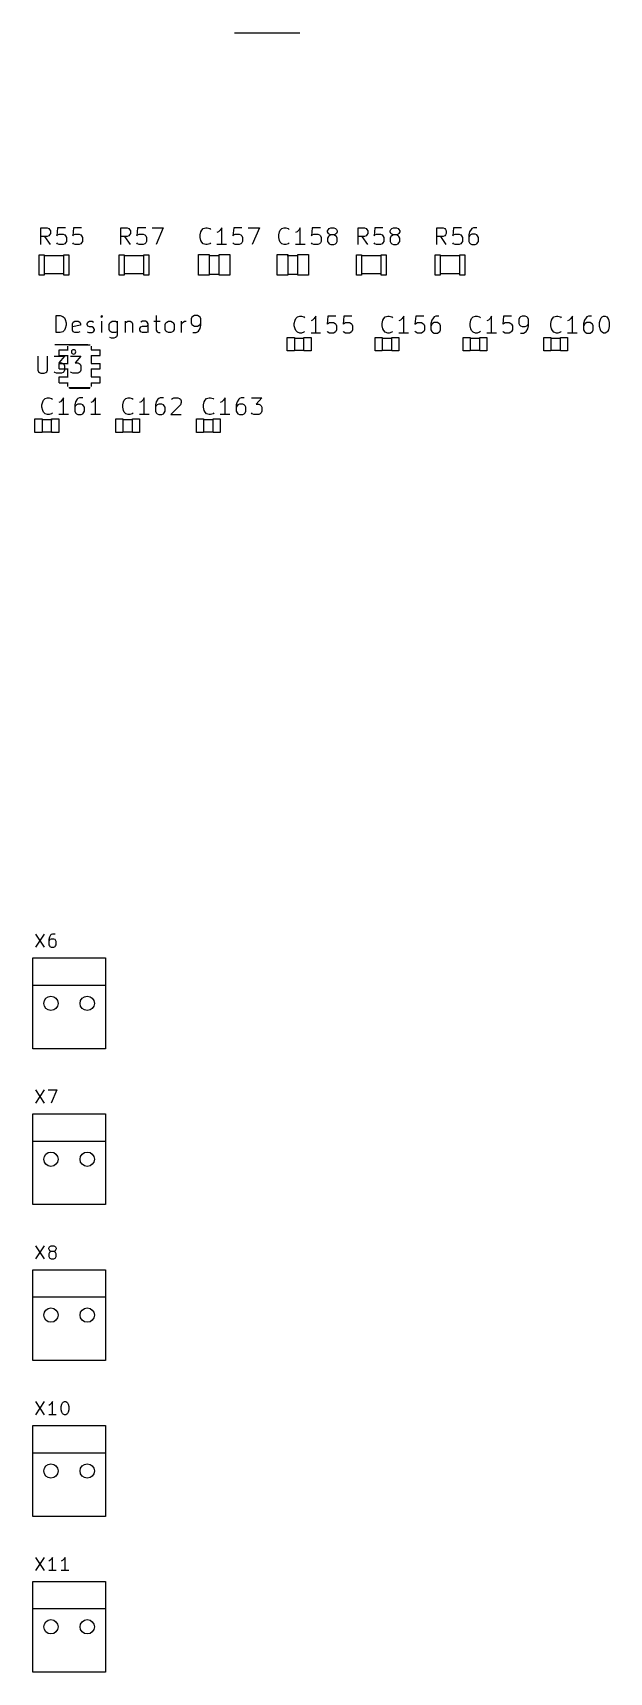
# Model space of a CAD drawing. Header units: millimetres. Extents: x 0 to 280, y -704 to 300.
# Drawn here: x 0.4 to 40.7, y -573.3 to -458.7 of the extents above; entities that cross this region are included whole.
import ezdxf

# ---------------------------------------------------------------- set-up
doc = ezdxf.new("R2010")
doc.units = ezdxf.units.MM
for name, color, linetype, true_color in [('Edge.Cuts', 254, 'CONTINUOUS', 0xd0d2cd), ('F.Fab', 9, 'CONTINUOUS', 0xafafaf), ('F.Silkscreen', 41, 'CONTINUOUS', 0xf2eda1)]:
    doc.layers.add(name, color=color, linetype=linetype, true_color=true_color)

msp = doc.modelspace()

# ---------------------------------------------------------------- linework, layer by layer
at = {"layer": 'Edge.Cuts'}
for centre in [(1.68, -526.55), (4.22, -526.55), (1.68, -537.45), (4.22, -537.45), (1.68, -548.35), (4.22, -548.35), (1.68, -559.25), (4.22, -559.25), (1.68, -570.15), (4.22, -570.15)]:
    msp.add_circle(centre, 0.5, dxfattribs=at)
at = {"layer": 'F.Fab', "linetype": 'CONTINUOUS'}
for p, q in [((0.8586, -475.6112), (0.8586, -474.1888)), ((0.8586, -474.1888), (1.2142, -474.1888)), ((2.6112, -474.265), (1.1888, -474.265)), ((1.2142, -474.1888), (1.2142, -475.6112)), ((2.5858, -475.6112), (2.5858, -474.1888)), ((2.5858, -474.1888), (2.9414, -474.1888)), ((2.9414, -474.1888), (2.9414, -475.6112)), ((6.4586, -475.6112), (6.4586, -474.1888)), ((6.4586, -474.1888), (6.8142, -474.1888)), ((8.2112, -474.265), (6.7888, -474.265)), ((6.8142, -474.1888), (6.8142, -475.6112)), ((8.1858, -475.6112), (8.1858, -474.1888)), ((8.1858, -474.1888), (8.5414, -474.1888)), ((8.5414, -474.1888), (8.5414, -475.6112)), ((12.0078, -475.6239), (12.0078, -474.1738)), ((12.0078, -474.1738), (12.7579, -474.1738)), ((12.719, -474.24), (13.481, -474.24)), ((12.7579, -474.1738), (12.7579, -475.6239)), ((13.4556, -475.6239), (13.4556, -474.1738)), ((13.4556, -474.1738), (14.2057, -474.1738)), ((14.2057, -474.1738), (14.2057, -475.6239)), ((17.5078, -475.6239), (17.5078, -474.1738)), ((17.5078, -474.1738), (18.2579, -474.1738)), ((18.219, -474.24), (18.981, -474.24)), ((18.2579, -474.1738), (18.2579, -475.6239)), ((18.9556, -475.6239), (18.9556, -474.1738)), ((18.9556, -474.1738), (19.7057, -474.1738)), ((19.7057, -474.1738), (19.7057, -475.6239)), ((23.0586, -475.6112), (23.0586, -474.1888)), ((23.0586, -474.1888), (23.4142, -474.1888)), ((24.8112, -474.265), (23.3888, -474.265)), ((23.4142, -474.1888), (23.4142, -475.6112)), ((24.7858, -475.6112), (24.7858, -474.1888)), ((24.7858, -474.1888), (25.1414, -474.1888)), ((25.1414, -474.1888), (25.1414, -475.6112)), ((28.5586, -475.6112), (28.5586, -474.1888)), ((28.5586, -474.1888), (28.9142, -474.1888)), ((30.3112, -474.265), (28.8888, -474.265)), ((28.9142, -474.1888), (28.9142, -475.6112)), ((30.2858, -475.6112), (30.2858, -474.1888)), ((30.2858, -474.1888), (30.6414, -474.1888)), ((30.6414, -474.1888), (30.6414, -475.6112)), ((1.2142, -475.6112), (0.8586, -475.6112)), ((2.6112, -475.535), (1.1888, -475.535)), ((2.9414, -475.6112), (2.5858, -475.6112)), ((6.8142, -475.6112), (6.4586, -475.6112)), ((8.2112, -475.535), (6.7888, -475.535)), ((8.5414, -475.6112), (8.1858, -475.6112)), ((12.7579, -475.6239), (12.0078, -475.6239)), ((12.744, -475.56), (13.481, -475.56)), ((14.2057, -475.6239), (13.4556, -475.6239)), ((18.2579, -475.6239), (17.5078, -475.6239)), ((18.244, -475.56), (18.981, -475.56)), ((19.7057, -475.6239), (18.9556, -475.6239)), ((23.4142, -475.6112), (23.0586, -475.6112)), ((24.8112, -475.535), (23.3888, -475.535)), ((25.1414, -475.6112), (24.7858, -475.6112)), ((28.9142, -475.6112), (28.5586, -475.6112)), ((30.3112, -475.535), (28.8888, -475.535)), ((30.6414, -475.6112), (30.2858, -475.6112)), ((18.2118, -480.9199), (18.2118, -479.9699)), ((18.2118, -479.9699), (18.7119, -479.9699)), ((18.694, -480.018), (19.406, -480.018)), ((18.7119, -479.9699), (18.7119, -480.9199)), ((19.3802, -480.9199), (19.3802, -479.9699)), ((19.3802, -479.9699), (19.8803, -479.9699)), ((19.8803, -479.9699), (19.8803, -480.9199)), ((24.3618, -480.9199), (24.3618, -479.9699)), ((24.3618, -479.9699), (24.8619, -479.9699)), ((24.844, -480.018), (25.556, -480.018)), ((24.8619, -479.9699), (24.8619, -480.9199)), ((25.5302, -480.9199), (25.5302, -479.9699)), ((25.5302, -479.9699), (26.0303, -479.9699)), ((26.0303, -479.9699), (26.0303, -480.9199)), ((30.5118, -480.9199), (30.5118, -479.9699)), ((30.5118, -479.9699), (31.0119, -479.9699)), ((30.994, -480.018), (31.706, -480.018)), ((31.0119, -479.9699), (31.0119, -480.9199)), ((31.6802, -480.9199), (31.6802, -479.9699)), ((31.6802, -479.9699), (32.1803, -479.9699)), ((32.1803, -479.9699), (32.1803, -480.9199)), ((36.1618, -480.9199), (36.1618, -479.9699)), ((36.1618, -479.9699), (36.6619, -479.9699)), ((36.644, -480.018), (37.356, -480.018)), ((36.6619, -479.9699), (36.6619, -480.9199)), ((37.3302, -480.9199), (37.3302, -479.9699)), ((37.3302, -479.9699), (37.8303, -479.9699)), ((37.8303, -479.9699), (37.8303, -480.9199)), ((0.755849, -481.286245), (0.755849, -482.256356)), ((1.440633, -482.256356), (1.440633, -481.286245)), ((1.897156, -481.286245), (2.639005, -481.286245)), ((2.639005, -481.286245), (2.239548, -481.742768)), ((2.2522, -480.8316), (2.8618, -480.8316)), ((2.2522, -481.238), (2.2522, -480.8316)), ((2.2522, -481.238), (2.8618, -481.238)), ((2.8618, -480.8316), (2.8618, -480.5776)), ((2.8618, -480.8316), (2.8872, -480.8316)), ((2.8618, -481.238), (2.8872, -481.238)), ((2.8618, -481.7968), (2.8618, -481.238)), ((2.938, -480.5014), (4.4366, -480.5014)), ((3.038463, -481.286245), (3.780312, -481.286245)), ((3.780312, -481.286245), (3.380855, -481.742768)), ((4.4874, -480.8316), (4.5128, -480.8316)), ((4.4874, -481.238), (4.5128, -481.238)), ((4.5128, -480.8316), (4.5128, -480.5776)), ((4.5128, -480.8316), (5.1224, -480.8316)), ((4.5128, -481.238), (5.1224, -481.238)), ((4.5128, -481.7968), (4.5128, -481.238)), ((5.1224, -481.238), (5.1224, -480.8316)), ((18.7119, -480.9199), (18.2118, -480.9199)), ((18.694, -480.869), (19.406, -480.869)), ((19.8803, -480.9199), (19.3802, -480.9199)), ((24.8619, -480.9199), (24.3618, -480.9199)), ((24.844, -480.869), (25.556, -480.869)), ((26.0303, -480.9199), (25.5302, -480.9199)), ((31.0119, -480.9199), (30.5118, -480.9199)), ((30.994, -480.869), (31.706, -480.869)), ((32.1803, -480.9199), (31.6802, -480.9199)), ((36.6619, -480.9199), (36.1618, -480.9199)), ((36.644, -480.869), (37.356, -480.869)), ((37.8303, -480.9199), (37.3302, -480.9199)), ((0.755849, -482.256356), (0.812915, -482.370486)), ((0.812915, -482.370486), (0.86998, -482.427552)), ((0.86998, -482.427552), (0.98411, -482.484617)), ((0.98411, -482.484617), (1.212372, -482.484617)), ((1.212372, -482.484617), (1.326503, -482.427552)), ((1.326503, -482.427552), (1.383568, -482.370486)), ((1.383568, -482.370486), (1.440633, -482.256356)), ((1.954221, -482.427552), (1.897156, -482.370486)), ((2.068352, -482.484617), (1.954221, -482.427552)), ((2.410744, -482.484617), (2.068352, -482.484617)), ((2.239548, -481.742768), (2.410744, -481.742768)), ((2.2522, -481.7968), (2.8618, -481.7968)), ((2.2522, -482.1778), (2.2522, -481.7968)), ((2.2522, -482.1778), (2.8618, -482.1778)), ((2.410744, -481.742768), (2.524874, -481.799833)), ((2.524874, -482.427552), (2.410744, -482.484617)), ((2.524874, -481.799833), (2.58194, -481.856898)), ((2.58194, -482.370486), (2.524874, -482.427552)), ((2.58194, -481.856898), (2.639005, -481.971029)), ((2.639005, -482.256356), (2.58194, -482.370486)), ((2.639005, -481.971029), (2.639005, -482.256356)), ((2.8618, -481.7968), (2.8872, -481.7968)), ((2.8618, -482.1778), (2.8872, -482.1778)), ((2.8618, -482.7366), (2.8618, -482.1778)), ((3.095528, -482.427552), (3.038463, -482.370486)), ((3.209659, -482.484617), (3.095528, -482.427552)), ((3.552051, -482.484617), (3.209659, -482.484617)), ((3.380855, -481.742768), (3.552051, -481.742768)), ((3.552051, -481.742768), (3.666181, -481.799833)), ((3.666181, -482.427552), (3.552051, -482.484617)), ((3.666181, -481.799833), (3.723247, -481.856898)), ((3.723247, -482.370486), (3.666181, -482.427552)), ((3.723247, -481.856898), (3.780312, -481.971029)), ((3.780312, -482.256356), (3.723247, -482.370486)), ((3.780312, -481.971029), (3.780312, -482.256356)), ((4.4874, -481.7968), (4.5128, -481.7968)), ((4.4874, -482.1778), (4.5128, -482.1778)), ((4.5128, -481.7968), (5.1224, -481.7968)), ((4.5128, -482.1778), (5.1224, -482.1778)), ((4.5128, -482.7366), (4.5128, -482.1778)), ((5.1224, -482.1778), (5.1224, -481.7968)), ((2.2522, -482.7366), (2.8618, -482.7366)), ((2.2522, -483.143), (2.2522, -482.7366)), ((2.2522, -483.143), (2.8618, -483.143)), ((2.8618, -482.7366), (2.8872, -482.7366)), ((2.8618, -483.143), (2.8872, -483.143)), ((2.8618, -483.397), (2.8618, -483.143)), ((2.938, -483.4732), (4.4366, -483.4732)), ((4.4874, -482.7366), (4.5128, -482.7366)), ((4.4874, -483.143), (4.5128, -483.143)), ((4.5128, -482.7366), (5.1224, -482.7366)), ((4.5128, -483.143), (5.1224, -483.143)), ((4.5128, -483.397), (4.5128, -483.143)), ((5.1224, -483.143), (5.1224, -482.7366)), ((0.5618, -486.6199), (0.5618, -485.6699)), ((0.5618, -485.6699), (1.0619, -485.6699)), ((1.044, -485.718), (1.756, -485.718)), ((1.0619, -485.6699), (1.0619, -486.6199)), ((1.7302, -486.6199), (1.7302, -485.6699)), ((1.7302, -485.6699), (2.2303, -485.6699)), ((2.2303, -485.6699), (2.2303, -486.6199)), ((6.2118, -486.6199), (6.2118, -485.6699)), ((6.2118, -485.6699), (6.7119, -485.6699)), ((6.694, -485.718), (7.406, -485.718)), ((6.7119, -485.6699), (6.7119, -486.6199)), ((7.3802, -486.6199), (7.3802, -485.6699)), ((7.3802, -485.6699), (7.8803, -485.6699)), ((7.8803, -485.6699), (7.8803, -486.6199)), ((11.8618, -486.6199), (11.8618, -485.6699)), ((11.8618, -485.6699), (12.3619, -485.6699)), ((12.344, -485.718), (13.056, -485.718)), ((12.3619, -485.6699), (12.3619, -486.6199)), ((13.0302, -486.6199), (13.0302, -485.6699)), ((13.0302, -485.6699), (13.5303, -485.6699)), ((13.5303, -485.6699), (13.5303, -486.6199)), ((1.0619, -486.6199), (0.5618, -486.6199)), ((1.044, -486.569), (1.756, -486.569)), ((2.2303, -486.6199), (1.7302, -486.6199)), ((6.7119, -486.6199), (6.2118, -486.6199)), ((6.694, -486.569), (7.406, -486.569)), ((7.8803, -486.6199), (7.3802, -486.6199)), ((12.3619, -486.6199), (11.8618, -486.6199)), ((12.344, -486.569), (13.056, -486.569)), ((13.5303, -486.6199), (13.0302, -486.6199))]:
    msp.add_line(p, q, dxfattribs=at)
at = {"layer": 'F.Fab'}
for centre in [(1.68, -526.55), (4.22, -526.55), (1.68, -537.45), (4.22, -537.45), (1.68, -548.35), (4.22, -548.35), (1.68, -559.25), (4.22, -559.25), (1.68, -570.15), (4.22, -570.15)]:
    msp.add_circle(centre, 0.5, dxfattribs=at)
for start, end in [(0, 180), (-180, 0)]:
    msp.add_arc((3.2682, -480.984), 0.1524, start, end, dxfattribs=at)
at = {"layer": 'F.Silkscreen', "linetype": 'CONTINUOUS'}
for p, q in [((14.514, -458.6704), (19.086, -458.6704)), ((0.971619, -473.481155), (0.971619, -472.304627)), ((0.971619, -472.304627), (1.41982, -472.304627)), ((1.41982, -472.304627), (1.531871, -472.360652)), ((1.531871, -472.360652), (1.587896, -472.416677)), ((2.148147, -472.304627), (2.092122, -472.864878)), ((2.708399, -472.304627), (2.148147, -472.304627)), ((3.26865, -472.304627), (3.212625, -472.864878)), ((3.828902, -472.304627), (3.26865, -472.304627)), ((6.571619, -473.481155), (6.571619, -472.304627)), ((6.571619, -472.304627), (7.01982, -472.304627)), ((7.01982, -472.304627), (7.131871, -472.360652)), ((7.131871, -472.360652), (7.187896, -472.416677)), ((7.748147, -472.304627), (7.692122, -472.864878)), ((8.308399, -472.304627), (7.748147, -472.304627)), ((8.7566, -472.304627), (9.540952, -472.304627)), ((9.540952, -472.304627), (9.036726, -473.481155)), ((12.227644, -472.472702), (12.339695, -472.360652)), ((12.339695, -472.360652), (12.50777, -472.304627)), ((12.50777, -472.304627), (12.61982, -472.304627)), ((12.61982, -472.304627), (12.787896, -472.360652)), ((12.787896, -472.360652), (12.843921, -472.416677)), ((13.628273, -472.304627), (13.516223, -472.472702)), ((13.628273, -473.481155), (13.628273, -472.304627)), ((14.46865, -472.304627), (14.412625, -472.864878)), ((15.028902, -472.304627), (14.46865, -472.304627)), ((15.477103, -472.304627), (16.261455, -472.304627)), ((16.261455, -472.304627), (15.757229, -473.481155)), ((17.727644, -472.472702), (17.839695, -472.360652)), ((17.839695, -472.360652), (18.00777, -472.304627)), ((18.00777, -472.304627), (18.11982, -472.304627)), ((18.11982, -472.304627), (18.287896, -472.360652)), ((18.287896, -472.360652), (18.343921, -472.416677)), ((19.128273, -472.304627), (19.016223, -472.472702)), ((19.128273, -473.481155), (19.128273, -472.304627)), ((19.96865, -472.304627), (19.912625, -472.864878)), ((20.528902, -472.304627), (19.96865, -472.304627)), ((21.089153, -472.416677), (21.145178, -472.360652)), ((21.145178, -472.360652), (21.257229, -472.304627)), ((21.257229, -472.304627), (21.481329, -472.304627)), ((21.481329, -472.304627), (21.59338, -472.360652)), ((21.59338, -472.360652), (21.649405, -472.416677)), ((23.171619, -473.481155), (23.171619, -472.304627)), ((23.171619, -472.304627), (23.61982, -472.304627)), ((23.61982, -472.304627), (23.731871, -472.360652)), ((23.731871, -472.360652), (23.787896, -472.416677)), ((24.348147, -472.304627), (24.292122, -472.864878)), ((24.908399, -472.304627), (24.348147, -472.304627)), ((25.46865, -472.416677), (25.524675, -472.360652)), ((25.524675, -472.360652), (25.636726, -472.304627)), ((25.636726, -472.304627), (25.860826, -472.304627)), ((25.860826, -472.304627), (25.972877, -472.360652)), ((25.972877, -472.360652), (26.028902, -472.416677)), ((28.671619, -473.481155), (28.671619, -472.304627)), ((28.671619, -472.304627), (29.11982, -472.304627)), ((29.11982, -472.304627), (29.231871, -472.360652)), ((29.231871, -472.360652), (29.287896, -472.416677)), ((29.848147, -472.304627), (29.792122, -472.864878)), ((30.408399, -472.304627), (29.848147, -472.304627)), ((31.136726, -472.360652), (31.080701, -472.416677)), ((31.248776, -472.304627), (31.136726, -472.360652)), ((31.472877, -472.304627), (31.248776, -472.304627)), ((1.41982, -472.920903), (0.971619, -472.920903)), ((1.643921, -473.481155), (1.251745, -472.920903)), ((1.531871, -472.864878), (1.41982, -472.920903)), ((1.587896, -472.808853), (1.531871, -472.864878)), ((1.587896, -472.416677), (1.643921, -472.528727)), ((1.643921, -472.696803), (1.587896, -472.808853)), ((1.643921, -472.528727), (1.643921, -472.696803)), ((2.092122, -472.864878), (2.148147, -472.808853)), ((2.148147, -473.42513), (2.092122, -473.369104)), ((2.148147, -472.808853), (2.260198, -472.752828)), ((2.260198, -473.481155), (2.148147, -473.42513)), ((2.260198, -472.752828), (2.540323, -472.752828)), ((2.540323, -473.481155), (2.260198, -473.481155)), ((2.540323, -472.752828), (2.652374, -472.808853)), ((2.652374, -473.42513), (2.540323, -473.481155)), ((2.652374, -472.808853), (2.708399, -472.864878)), ((2.708399, -473.369104), (2.652374, -473.42513)), ((2.708399, -472.864878), (2.764424, -472.976928)), ((2.764424, -473.257054), (2.708399, -473.369104)), ((2.764424, -472.976928), (2.764424, -473.257054)), ((3.212625, -472.864878), (3.26865, -472.808853)), ((3.26865, -473.42513), (3.212625, -473.369104)), ((3.26865, -472.808853), (3.380701, -472.752828)), ((3.380701, -473.481155), (3.26865, -473.42513)), ((3.380701, -472.752828), (3.660826, -472.752828)), ((3.660826, -473.481155), (3.380701, -473.481155)), ((3.660826, -472.752828), (3.772877, -472.808853)), ((3.772877, -473.42513), (3.660826, -473.481155)), ((3.772877, -472.808853), (3.828902, -472.864878)), ((3.828902, -473.369104), (3.772877, -473.42513)), ((3.828902, -472.864878), (3.884927, -472.976928)), ((3.884927, -473.257054), (3.828902, -473.369104)), ((3.884927, -472.976928), (3.884927, -473.257054)), ((7.01982, -472.920903), (6.571619, -472.920903)), ((7.243921, -473.481155), (6.851745, -472.920903)), ((7.131871, -472.864878), (7.01982, -472.920903)), ((7.187896, -472.808853), (7.131871, -472.864878)), ((7.187896, -472.416677), (7.243921, -472.528727)), ((7.243921, -472.696803), (7.187896, -472.808853)), ((7.243921, -472.528727), (7.243921, -472.696803)), ((7.692122, -472.864878), (7.748147, -472.808853)), ((7.748147, -473.42513), (7.692122, -473.369104)), ((7.748147, -472.808853), (7.860198, -472.752828)), ((7.860198, -473.481155), (7.748147, -473.42513)), ((7.860198, -472.752828), (8.140323, -472.752828)), ((8.140323, -473.481155), (7.860198, -473.481155)), ((8.140323, -472.752828), (8.252374, -472.808853)), ((8.252374, -473.42513), (8.140323, -473.481155)), ((8.252374, -472.808853), (8.308399, -472.864878)), ((8.308399, -473.369104), (8.252374, -473.42513)), ((8.308399, -472.864878), (8.364424, -472.976928)), ((8.364424, -473.257054), (8.308399, -473.369104)), ((8.364424, -472.976928), (8.364424, -473.257054)), ((12.115594, -472.808853), (12.171619, -472.584752)), ((12.115594, -472.976928), (12.115594, -472.808853)), ((12.171619, -473.201029), (12.115594, -472.976928)), ((12.171619, -472.584752), (12.227644, -472.472702)), ((12.227644, -473.313079), (12.171619, -473.201029)), ((12.339695, -473.42513), (12.227644, -473.313079)), ((12.50777, -473.481155), (12.339695, -473.42513)), ((12.61982, -473.481155), (12.50777, -473.481155)), ((12.787896, -473.42513), (12.61982, -473.481155)), ((12.843921, -473.369104), (12.787896, -473.42513)), ((13.404172, -472.584752), (13.292122, -472.640778)), ((13.964424, -473.481155), (13.292122, -473.481155)), ((13.516223, -472.472702), (13.404172, -472.584752)), ((14.412625, -472.864878), (14.46865, -472.808853)), ((14.46865, -473.42513), (14.412625, -473.369104)), ((14.46865, -472.808853), (14.580701, -472.752828)), ((14.580701, -473.481155), (14.46865, -473.42513)), ((14.580701, -472.752828), (14.860826, -472.752828)), ((14.860826, -473.481155), (14.580701, -473.481155)), ((14.860826, -472.752828), (14.972877, -472.808853)), ((14.972877, -473.42513), (14.860826, -473.481155)), ((14.972877, -472.808853), (15.028902, -472.864878)), ((15.028902, -473.369104), (14.972877, -473.42513)), ((15.028902, -472.864878), (15.084927, -472.976928)), ((15.084927, -473.257054), (15.028902, -473.369104)), ((15.084927, -472.976928), (15.084927, -473.257054)), ((17.615594, -472.808853), (17.671619, -472.584752)), ((17.615594, -472.976928), (17.615594, -472.808853)), ((17.671619, -473.201029), (17.615594, -472.976928)), ((17.671619, -472.584752), (17.727644, -472.472702)), ((17.727644, -473.313079), (17.671619, -473.201029)), ((17.839695, -473.42513), (17.727644, -473.313079)), ((18.00777, -473.481155), (17.839695, -473.42513)), ((18.11982, -473.481155), (18.00777, -473.481155)), ((18.287896, -473.42513), (18.11982, -473.481155)), ((18.343921, -473.369104), (18.287896, -473.42513)), ((18.904172, -472.584752), (18.792122, -472.640778)), ((19.464424, -473.481155), (18.792122, -473.481155)), ((19.016223, -472.472702), (18.904172, -472.584752)), ((19.912625, -472.864878), (19.96865, -472.808853)), ((19.96865, -473.42513), (19.912625, -473.369104)), ((19.96865, -472.808853), (20.080701, -472.752828)), ((20.080701, -473.481155), (19.96865, -473.42513)), ((20.080701, -472.752828), (20.360826, -472.752828)), ((20.360826, -473.481155), (20.080701, -473.481155)), ((20.360826, -472.752828), (20.472877, -472.808853)), ((20.472877, -473.42513), (20.360826, -473.481155)), ((20.472877, -472.808853), (20.528902, -472.864878)), ((20.528902, -473.369104), (20.472877, -473.42513)), ((20.528902, -472.864878), (20.584927, -472.976928)), ((20.584927, -473.257054), (20.528902, -473.369104)), ((20.584927, -472.976928), (20.584927, -473.257054)), ((21.033128, -472.528727), (21.089153, -472.416677)), ((21.033128, -472.584752), (21.033128, -472.528727)), ((21.089153, -472.696803), (21.033128, -472.584752)), ((21.089153, -472.920903), (21.033128, -473.032954)), ((21.033128, -473.032954), (21.033128, -473.257054)), ((21.033128, -473.257054), (21.089153, -473.369104)), ((21.145178, -472.752828), (21.089153, -472.696803)), ((21.145178, -472.864878), (21.089153, -472.920903)), ((21.089153, -473.369104), (21.145178, -473.42513)), ((21.257229, -472.808853), (21.145178, -472.752828)), ((21.257229, -472.808853), (21.145178, -472.864878)), ((21.145178, -473.42513), (21.257229, -473.481155)), ((21.481329, -472.808853), (21.257229, -472.808853)), ((21.257229, -473.481155), (21.481329, -473.481155)), ((21.59338, -472.752828), (21.481329, -472.808853)), ((21.59338, -472.864878), (21.481329, -472.808853)), ((21.481329, -473.481155), (21.59338, -473.42513)), ((21.649405, -472.696803), (21.59338, -472.752828)), ((21.649405, -472.920903), (21.59338, -472.864878)), ((21.59338, -473.42513), (21.649405, -473.369104)), ((21.649405, -472.416677), (21.70543, -472.528727)), ((21.70543, -472.584752), (21.649405, -472.696803)), ((21.70543, -473.032954), (21.649405, -472.920903)), ((21.649405, -473.369104), (21.70543, -473.257054)), ((21.70543, -472.528727), (21.70543, -472.584752)), ((21.70543, -473.257054), (21.70543, -473.032954)), ((23.61982, -472.920903), (23.171619, -472.920903)), ((23.843921, -473.481155), (23.451745, -472.920903)), ((23.731871, -472.864878), (23.61982, -472.920903)), ((23.787896, -472.808853), (23.731871, -472.864878)), ((23.787896, -472.416677), (23.843921, -472.528727)), ((23.843921, -472.696803), (23.787896, -472.808853)), ((23.843921, -472.528727), (23.843921, -472.696803)), ((24.292122, -472.864878), (24.348147, -472.808853)), ((24.348147, -473.42513), (24.292122, -473.369104)), ((24.348147, -472.808853), (24.460198, -472.752828)), ((24.460198, -473.481155), (24.348147, -473.42513)), ((24.460198, -472.752828), (24.740323, -472.752828)), ((24.740323, -473.481155), (24.460198, -473.481155)), ((24.740323, -472.752828), (24.852374, -472.808853)), ((24.852374, -473.42513), (24.740323, -473.481155)), ((24.852374, -472.808853), (24.908399, -472.864878)), ((24.908399, -473.369104), (24.852374, -473.42513)), ((24.908399, -472.864878), (24.964424, -472.976928)), ((24.964424, -473.257054), (24.908399, -473.369104)), ((24.964424, -472.976928), (24.964424, -473.257054)), ((25.412625, -472.528727), (25.46865, -472.416677)), ((25.412625, -472.584752), (25.412625, -472.528727)), ((25.46865, -472.696803), (25.412625, -472.584752)), ((25.46865, -472.920903), (25.412625, -473.032954)), ((25.412625, -473.032954), (25.412625, -473.257054)), ((25.412625, -473.257054), (25.46865, -473.369104)), ((25.524675, -472.752828), (25.46865, -472.696803)), ((25.524675, -472.864878), (25.46865, -472.920903)), ((25.46865, -473.369104), (25.524675, -473.42513)), ((25.636726, -472.808853), (25.524675, -472.752828)), ((25.636726, -472.808853), (25.524675, -472.864878)), ((25.524675, -473.42513), (25.636726, -473.481155)), ((25.860826, -472.808853), (25.636726, -472.808853)), ((25.636726, -473.481155), (25.860826, -473.481155)), ((25.972877, -472.752828), (25.860826, -472.808853)), ((25.972877, -472.864878), (25.860826, -472.808853)), ((25.860826, -473.481155), (25.972877, -473.42513)), ((26.028902, -472.696803), (25.972877, -472.752828)), ((26.028902, -472.920903), (25.972877, -472.864878)), ((25.972877, -473.42513), (26.028902, -473.369104)), ((26.028902, -472.416677), (26.084927, -472.528727)), ((26.084927, -472.584752), (26.028902, -472.696803)), ((26.084927, -473.032954), (26.028902, -472.920903)), ((26.028902, -473.369104), (26.084927, -473.257054)), ((26.084927, -472.528727), (26.084927, -472.584752)), ((26.084927, -473.257054), (26.084927, -473.032954)), ((29.11982, -472.920903), (28.671619, -472.920903)), ((29.343921, -473.481155), (28.951745, -472.920903)), ((29.231871, -472.864878), (29.11982, -472.920903)), ((29.287896, -472.808853), (29.231871, -472.864878)), ((29.287896, -472.416677), (29.343921, -472.528727)), ((29.343921, -472.696803), (29.287896, -472.808853)), ((29.343921, -472.528727), (29.343921, -472.696803)), ((29.792122, -472.864878), (29.848147, -472.808853)), ((29.848147, -473.42513), (29.792122, -473.369104)), ((29.848147, -472.808853), (29.960198, -472.752828)), ((29.960198, -473.481155), (29.848147, -473.42513)), ((29.960198, -472.752828), (30.240323, -472.752828)), ((30.240323, -473.481155), (29.960198, -473.481155)), ((30.240323, -472.752828), (30.352374, -472.808853)), ((30.352374, -473.42513), (30.240323, -473.481155)), ((30.352374, -472.808853), (30.408399, -472.864878)), ((30.408399, -473.369104), (30.352374, -473.42513)), ((30.408399, -472.864878), (30.464424, -472.976928)), ((30.464424, -473.257054), (30.408399, -473.369104)), ((30.464424, -472.976928), (30.464424, -473.257054)), ((30.96865, -472.584752), (30.912625, -472.808853)), ((30.912625, -472.808853), (30.912625, -473.257054)), ((30.96865, -472.864878), (30.912625, -472.976928)), ((30.912625, -473.257054), (30.96865, -473.369104)), ((31.080701, -472.416677), (30.96865, -472.584752)), ((31.024675, -472.808853), (30.96865, -472.864878)), ((30.96865, -473.369104), (31.024675, -473.42513)), ((31.136726, -472.752828), (31.024675, -472.808853)), ((31.024675, -473.42513), (31.136726, -473.481155)), ((31.360826, -472.752828), (31.136726, -472.752828)), ((31.136726, -473.481155), (31.360826, -473.481155)), ((31.472877, -472.808853), (31.360826, -472.752828)), ((31.360826, -473.481155), (31.472877, -473.42513)), ((31.528902, -472.864878), (31.472877, -472.808853)), ((31.472877, -473.42513), (31.528902, -473.369104)), ((31.584927, -472.976928), (31.528902, -472.864878)), ((31.528902, -473.369104), (31.584927, -473.257054)), ((31.584927, -473.257054), (31.584927, -472.976928)), ((2.053169, -479.640138), (2.053169, -478.446338)), ((2.053169, -478.446338), (2.337407, -478.446338)), ((2.337407, -478.446338), (2.50795, -478.503186)), ((2.50795, -478.503186), (2.621645, -478.616881)), ((2.621645, -478.616881), (2.678492, -478.730576)), ((2.678492, -478.730576), (2.73534, -478.957967)), ((2.73534, -479.12851), (2.678492, -479.3559)), ((2.73534, -478.957967), (2.73534, -479.12851)), ((3.190121, -479.014814), (3.246969, -478.901119)), ((3.190121, -479.469595), (3.190121, -479.014814)), ((3.758597, -479.12851), (3.190121, -479.242205)), ((3.246969, -478.901119), (3.360664, -478.844271)), ((3.360664, -478.844271), (3.588054, -478.844271)), ((3.588054, -478.844271), (3.70175, -478.901119)), ((3.70175, -478.901119), (3.758597, -479.014814)), ((3.758597, -479.014814), (3.758597, -479.12851)), ((4.213378, -479.014814), (4.270226, -478.901119)), ((4.213378, -479.071662), (4.213378, -479.014814)), ((4.270226, -479.185357), (4.213378, -479.071662)), ((4.270226, -478.901119), (4.383921, -478.844271)), ((4.383921, -479.242205), (4.270226, -479.185357)), ((4.383921, -478.844271), (4.554464, -478.844271)), ((4.554464, -479.242205), (4.383921, -479.242205)), ((4.554464, -478.844271), (4.668159, -478.901119)), ((4.668159, -479.299052), (4.554464, -479.242205)), ((5.236636, -478.446338), (5.179788, -478.503186)), ((5.179788, -478.503186), (5.236636, -478.560033)), ((5.293483, -478.503186), (5.236636, -478.446338)), ((5.236636, -478.446338), (5.236636, -478.560033)), ((5.236636, -478.560033), (5.293483, -478.503186)), ((5.236636, -479.640138), (5.236636, -478.844271)), ((5.748264, -479.071662), (5.805112, -478.957967)), ((5.748264, -479.412748), (5.748264, -479.071662)), ((5.805112, -478.957967), (5.861959, -478.901119)), ((5.861959, -478.901119), (5.975654, -478.844271)), ((5.975654, -478.844271), (6.203045, -478.844271)), ((6.203045, -478.844271), (6.31674, -478.901119)), ((6.31674, -478.844271), (6.31674, -479.810681)), ((6.885217, -478.844271), (6.885217, -479.640138)), ((6.885217, -478.957967), (6.942064, -478.901119)), ((6.942064, -478.901119), (7.055759, -478.844271)), ((7.055759, -478.844271), (7.226302, -478.844271)), ((7.226302, -478.844271), (7.339998, -478.901119)), ((7.339998, -478.901119), (7.396845, -479.014814)), ((7.396845, -479.014814), (7.396845, -479.640138)), ((7.908474, -479.3559), (7.965322, -479.242205)), ((8.079017, -478.844271), (7.965322, -478.901119)), ((7.965322, -479.242205), (8.079017, -479.185357)), ((8.306407, -478.844271), (8.079017, -478.844271)), ((8.079017, -479.185357), (8.363255, -479.185357)), ((8.420103, -478.901119), (8.306407, -478.844271)), ((8.363255, -479.185357), (8.47695, -479.12851)), ((8.47695, -479.014814), (8.420103, -478.901119)), ((8.47695, -479.640138), (8.47695, -479.014814)), ((8.874884, -478.844271), (9.329665, -478.844271)), ((9.045427, -478.446338), (9.045427, -479.469595)), ((9.67075, -479.071662), (9.727598, -478.957967)), ((9.67075, -479.412748), (9.67075, -479.071662)), ((9.727598, -478.957967), (9.784445, -478.901119)), ((9.784445, -478.901119), (9.89814, -478.844271)), ((9.89814, -478.844271), (10.068683, -478.844271)), ((10.068683, -478.844271), (10.182379, -478.901119)), ((10.182379, -478.901119), (10.239226, -478.957967)), ((10.239226, -478.957967), (10.296074, -479.071662)), ((10.296074, -479.071662), (10.296074, -479.412748)), ((10.807703, -479.640138), (10.807703, -478.844271)), ((10.807703, -479.071662), (10.86455, -478.957967)), ((10.86455, -478.957967), (10.921398, -478.901119)), ((10.921398, -478.901119), (11.035093, -478.844271)), ((11.035093, -478.844271), (11.148788, -478.844271)), ((11.546722, -478.560033), (11.489874, -478.673729)), ((11.489874, -478.673729), (11.489874, -478.957967)), ((11.489874, -478.957967), (11.546722, -479.071662)), ((11.603569, -478.503186), (11.546722, -478.560033)), ((11.546722, -479.071662), (11.603569, -479.12851)), ((11.717264, -478.446338), (11.603569, -478.503186)), ((11.603569, -479.12851), (11.717264, -479.185357)), ((11.944655, -478.446338), (11.717264, -478.446338)), ((11.717264, -479.185357), (11.944655, -479.185357)), ((12.05835, -478.503186), (11.944655, -478.446338)), ((11.944655, -479.185357), (12.05835, -479.12851)), ((12.115198, -478.560033), (12.05835, -478.503186)), ((12.05835, -479.12851), (12.115198, -479.071662)), ((12.172045, -478.673729), (12.115198, -478.560033)), ((12.115198, -479.071662), (12.172045, -478.957967)), ((12.115198, -479.3559), (12.172045, -479.12851)), ((12.172045, -479.12851), (12.172045, -478.673729)), ((18.700594, -478.993853), (18.756619, -478.769752)), ((18.700594, -479.161928), (18.700594, -478.993853)), ((18.756619, -479.386029), (18.700594, -479.161928)), ((18.756619, -478.769752), (18.812644, -478.657702)), ((18.812644, -478.657702), (18.924695, -478.545652)), ((18.924695, -478.545652), (19.09277, -478.489627)), ((19.09277, -478.489627), (19.20482, -478.489627)), ((19.20482, -478.489627), (19.372896, -478.545652)), ((19.372896, -478.545652), (19.428921, -478.601677)), ((19.989172, -478.769752), (19.877122, -478.825778)), ((20.101223, -478.657702), (19.989172, -478.769752)), ((20.213273, -478.489627), (20.101223, -478.657702)), ((20.213273, -479.666155), (20.213273, -478.489627)), ((21.05365, -478.489627), (20.997625, -479.049878)), ((20.997625, -479.049878), (21.05365, -478.993853)), ((21.613902, -478.489627), (21.05365, -478.489627)), ((21.05365, -478.993853), (21.165701, -478.937828)), ((21.165701, -478.937828), (21.445826, -478.937828)), ((21.445826, -478.937828), (21.557877, -478.993853)), ((21.557877, -478.993853), (21.613902, -479.049878)), ((21.613902, -479.049878), (21.669927, -479.161928)), ((21.669927, -479.161928), (21.669927, -479.442054)), ((22.174153, -478.489627), (22.118128, -479.049878)), ((22.118128, -479.049878), (22.174153, -478.993853)), ((22.734405, -478.489627), (22.174153, -478.489627)), ((22.174153, -478.993853), (22.286204, -478.937828)), ((22.286204, -478.937828), (22.566329, -478.937828)), ((22.566329, -478.937828), (22.67838, -478.993853)), ((22.67838, -478.993853), (22.734405, -479.049878)), ((22.734405, -479.049878), (22.79043, -479.161928)), ((22.79043, -479.161928), (22.79043, -479.442054)), ((24.850594, -478.993853), (24.906619, -478.769752)), ((24.850594, -479.161928), (24.850594, -478.993853)), ((24.906619, -479.386029), (24.850594, -479.161928)), ((24.906619, -478.769752), (24.962644, -478.657702)), ((24.962644, -478.657702), (25.074695, -478.545652)), ((25.074695, -478.545652), (25.24277, -478.489627)), ((25.24277, -478.489627), (25.35482, -478.489627)), ((25.35482, -478.489627), (25.522896, -478.545652)), ((25.522896, -478.545652), (25.578921, -478.601677)), ((26.139172, -478.769752), (26.027122, -478.825778)), ((26.251223, -478.657702), (26.139172, -478.769752)), ((26.363273, -478.489627), (26.251223, -478.657702)), ((26.363273, -479.666155), (26.363273, -478.489627)), ((27.20365, -478.489627), (27.147625, -479.049878)), ((27.147625, -479.049878), (27.20365, -478.993853)), ((27.763902, -478.489627), (27.20365, -478.489627)), ((27.20365, -478.993853), (27.315701, -478.937828)), ((27.315701, -478.937828), (27.595826, -478.937828)), ((27.595826, -478.937828), (27.707877, -478.993853)), ((27.707877, -478.993853), (27.763902, -479.049878)), ((27.763902, -479.049878), (27.819927, -479.161928)), ((27.819927, -479.161928), (27.819927, -479.442054)), ((28.324153, -478.769752), (28.268128, -478.993853)), ((28.268128, -478.993853), (28.268128, -479.442054)), ((28.324153, -479.049878), (28.268128, -479.161928)), ((28.436204, -478.601677), (28.324153, -478.769752)), ((28.380178, -478.993853), (28.324153, -479.049878)), ((28.492229, -478.937828), (28.380178, -478.993853)), ((28.492229, -478.545652), (28.436204, -478.601677)), ((28.604279, -478.489627), (28.492229, -478.545652)), ((28.716329, -478.937828), (28.492229, -478.937828)), ((28.82838, -478.489627), (28.604279, -478.489627)), ((28.82838, -478.993853), (28.716329, -478.937828)), ((28.884405, -479.049878), (28.82838, -478.993853)), ((28.94043, -479.161928), (28.884405, -479.049878)), ((28.94043, -479.442054), (28.94043, -479.161928)), ((31.000594, -478.993853), (31.056619, -478.769752)), ((31.000594, -479.161928), (31.000594, -478.993853)), ((31.056619, -479.386029), (31.000594, -479.161928)), ((31.056619, -478.769752), (31.112644, -478.657702)), ((31.112644, -478.657702), (31.224695, -478.545652)), ((31.224695, -478.545652), (31.39277, -478.489627)), ((31.39277, -478.489627), (31.50482, -478.489627)), ((31.50482, -478.489627), (31.672896, -478.545652)), ((31.672896, -478.545652), (31.728921, -478.601677)), ((32.289172, -478.769752), (32.177122, -478.825778)), ((32.401223, -478.657702), (32.289172, -478.769752)), ((32.513273, -478.489627), (32.401223, -478.657702)), ((32.513273, -479.666155), (32.513273, -478.489627)), ((33.35365, -478.489627), (33.297625, -479.049878)), ((33.297625, -479.049878), (33.35365, -478.993853)), ((33.913902, -478.489627), (33.35365, -478.489627)), ((33.35365, -478.993853), (33.465701, -478.937828)), ((33.465701, -478.937828), (33.745826, -478.937828)), ((33.745826, -478.937828), (33.857877, -478.993853)), ((33.857877, -478.993853), (33.913902, -479.049878)), ((33.913902, -479.049878), (33.969927, -479.161928)), ((33.969927, -479.161928), (33.969927, -479.442054)), ((34.474153, -478.601677), (34.418128, -478.713727)), ((34.418128, -478.713727), (34.418128, -478.993853)), ((34.418128, -478.993853), (34.474153, -479.105903)), ((34.530178, -478.545652), (34.474153, -478.601677)), ((34.474153, -479.105903), (34.530178, -479.161928)), ((34.642229, -478.489627), (34.530178, -478.545652)), ((34.530178, -479.161928), (34.642229, -479.217954)), ((34.866329, -478.489627), (34.642229, -478.489627)), ((34.642229, -479.217954), (34.866329, -479.217954)), ((34.97838, -478.545652), (34.866329, -478.489627)), ((34.866329, -479.217954), (34.97838, -479.161928)), ((35.034405, -478.601677), (34.97838, -478.545652)), ((34.97838, -479.161928), (35.034405, -479.105903)), ((35.09043, -478.713727), (35.034405, -478.601677)), ((35.034405, -479.105903), (35.09043, -478.993853)), ((35.034405, -479.386029), (35.09043, -479.161928)), ((35.09043, -479.161928), (35.09043, -478.713727)), ((36.650594, -478.993853), (36.706619, -478.769752)), ((36.650594, -479.161928), (36.650594, -478.993853)), ((36.706619, -479.386029), (36.650594, -479.161928)), ((36.706619, -478.769752), (36.762644, -478.657702)), ((36.762644, -478.657702), (36.874695, -478.545652)), ((36.874695, -478.545652), (37.04277, -478.489627)), ((37.04277, -478.489627), (37.15482, -478.489627)), ((37.15482, -478.489627), (37.322896, -478.545652)), ((37.322896, -478.545652), (37.378921, -478.601677)), ((37.939172, -478.769752), (37.827122, -478.825778)), ((38.051223, -478.657702), (37.939172, -478.769752)), ((38.163273, -478.489627), (38.051223, -478.657702)), ((38.163273, -479.666155), (38.163273, -478.489627)), ((39.00365, -478.769752), (38.947625, -478.993853)), ((38.947625, -478.993853), (38.947625, -479.442054)), ((39.00365, -479.049878), (38.947625, -479.161928)), ((39.115701, -478.601677), (39.00365, -478.769752)), ((39.059675, -478.993853), (39.00365, -479.049878)), ((39.171726, -478.937828), (39.059675, -478.993853)), ((39.171726, -478.545652), (39.115701, -478.601677)), ((39.283776, -478.489627), (39.171726, -478.545652)), ((39.395826, -478.937828), (39.171726, -478.937828)), ((39.507877, -478.489627), (39.283776, -478.489627)), ((39.507877, -478.993853), (39.395826, -478.937828)), ((39.563902, -479.049878), (39.507877, -478.993853)), ((39.619927, -479.161928), (39.563902, -479.049878)), ((39.619927, -479.442054), (39.619927, -479.161928)), ((40.068128, -478.937828), (40.124153, -478.713727)), ((40.068128, -479.217954), (40.068128, -478.937828)), ((40.124153, -479.442054), (40.068128, -479.217954)), ((40.124153, -478.713727), (40.180178, -478.601677)), ((40.180178, -478.601677), (40.236204, -478.545652)), ((40.236204, -478.545652), (40.348254, -478.489627)), ((40.348254, -478.489627), (40.460304, -478.489627)), ((40.460304, -478.489627), (40.572354, -478.545652)), ((40.572354, -478.545652), (40.62838, -478.601677)), ((40.62838, -478.601677), (40.684405, -478.713727)), ((40.684405, -478.713727), (40.74043, -478.937828)), ((40.74043, -479.217954), (40.684405, -479.442054)), ((40.74043, -478.937828), (40.74043, -479.217954)), ((2.337407, -479.640138), (2.053169, -479.640138)), ((2.50795, -479.583291), (2.337407, -479.640138)), ((2.621645, -479.469595), (2.50795, -479.583291)), ((2.678492, -479.3559), (2.621645, -479.469595)), ((3.246969, -479.583291), (3.190121, -479.469595)), ((3.360664, -479.640138), (3.246969, -479.583291)), ((3.588054, -479.640138), (3.360664, -479.640138)), ((3.70175, -479.583291), (3.588054, -479.640138)), ((4.213378, -479.583291), (4.327073, -479.640138)), ((4.327073, -479.640138), (4.554464, -479.640138)), ((4.554464, -479.640138), (4.668159, -479.583291)), ((4.725007, -479.412748), (4.668159, -479.299052)), ((4.668159, -479.583291), (4.725007, -479.469595)), ((4.725007, -479.469595), (4.725007, -479.412748)), ((5.805112, -479.526443), (5.748264, -479.412748)), ((5.861959, -479.583291), (5.805112, -479.526443)), ((5.918807, -480.038071), (5.805112, -479.981224)), ((5.975654, -479.640138), (5.861959, -479.583291)), ((6.08935, -480.038071), (5.918807, -480.038071)), ((6.203045, -479.640138), (5.975654, -479.640138)), ((6.203045, -479.981224), (6.08935, -480.038071)), ((6.31674, -479.583291), (6.203045, -479.640138)), ((6.259893, -479.924376), (6.203045, -479.981224)), ((6.31674, -479.810681), (6.259893, -479.924376)), ((7.908474, -479.469595), (7.908474, -479.3559)), ((7.965322, -479.583291), (7.908474, -479.469595)), ((8.079017, -479.640138), (7.965322, -479.583291)), ((8.363255, -479.640138), (8.079017, -479.640138)), ((8.47695, -479.583291), (8.363255, -479.640138)), ((9.045427, -479.469595), (9.102274, -479.583291)), ((9.102274, -479.583291), (9.215969, -479.640138)), ((9.215969, -479.640138), (9.329665, -479.640138)), ((9.727598, -479.526443), (9.67075, -479.412748)), ((9.784445, -479.583291), (9.727598, -479.526443)), ((9.89814, -479.640138), (9.784445, -479.583291)), ((10.068683, -479.640138), (9.89814, -479.640138)), ((10.182379, -479.583291), (10.068683, -479.640138)), ((10.239226, -479.526443), (10.182379, -479.583291)), ((10.296074, -479.412748), (10.239226, -479.526443)), ((11.603569, -479.640138), (11.83096, -479.640138)), ((11.83096, -479.640138), (11.944655, -479.583291)), ((11.944655, -479.583291), (12.001503, -479.526443)), ((12.001503, -479.526443), (12.115198, -479.3559)), ((18.812644, -479.498079), (18.756619, -479.386029)), ((18.924695, -479.61013), (18.812644, -479.498079)), ((19.09277, -479.666155), (18.924695, -479.61013)), ((19.20482, -479.666155), (19.09277, -479.666155)), ((19.372896, -479.61013), (19.20482, -479.666155)), ((19.428921, -479.554104), (19.372896, -479.61013)), ((20.549424, -479.666155), (19.877122, -479.666155)), ((21.05365, -479.61013), (20.997625, -479.554104)), ((21.165701, -479.666155), (21.05365, -479.61013)), ((21.445826, -479.666155), (21.165701, -479.666155)), ((21.557877, -479.61013), (21.445826, -479.666155)), ((21.613902, -479.554104), (21.557877, -479.61013)), ((21.669927, -479.442054), (21.613902, -479.554104)), ((22.174153, -479.61013), (22.118128, -479.554104)), ((22.286204, -479.666155), (22.174153, -479.61013)), ((22.566329, -479.666155), (22.286204, -479.666155)), ((22.67838, -479.61013), (22.566329, -479.666155)), ((22.734405, -479.554104), (22.67838, -479.61013)), ((22.79043, -479.442054), (22.734405, -479.554104)), ((24.962644, -479.498079), (24.906619, -479.386029)), ((25.074695, -479.61013), (24.962644, -479.498079)), ((25.24277, -479.666155), (25.074695, -479.61013)), ((25.35482, -479.666155), (25.24277, -479.666155)), ((25.522896, -479.61013), (25.35482, -479.666155)), ((25.578921, -479.554104), (25.522896, -479.61013)), ((26.699424, -479.666155), (26.027122, -479.666155)), ((27.20365, -479.61013), (27.147625, -479.554104)), ((27.315701, -479.666155), (27.20365, -479.61013)), ((27.595826, -479.666155), (27.315701, -479.666155)), ((27.707877, -479.61013), (27.595826, -479.666155)), ((27.763902, -479.554104), (27.707877, -479.61013)), ((27.819927, -479.442054), (27.763902, -479.554104)), ((28.268128, -479.442054), (28.324153, -479.554104)), ((28.324153, -479.554104), (28.380178, -479.61013)), ((28.380178, -479.61013), (28.492229, -479.666155)), ((28.492229, -479.666155), (28.716329, -479.666155)), ((28.716329, -479.666155), (28.82838, -479.61013)), ((28.82838, -479.61013), (28.884405, -479.554104)), ((28.884405, -479.554104), (28.94043, -479.442054)), ((31.112644, -479.498079), (31.056619, -479.386029)), ((31.224695, -479.61013), (31.112644, -479.498079)), ((31.39277, -479.666155), (31.224695, -479.61013)), ((31.50482, -479.666155), (31.39277, -479.666155)), ((31.672896, -479.61013), (31.50482, -479.666155)), ((31.728921, -479.554104), (31.672896, -479.61013)), ((32.849424, -479.666155), (32.177122, -479.666155)), ((33.35365, -479.61013), (33.297625, -479.554104)), ((33.465701, -479.666155), (33.35365, -479.61013)), ((33.745826, -479.666155), (33.465701, -479.666155)), ((33.857877, -479.61013), (33.745826, -479.666155)), ((33.913902, -479.554104), (33.857877, -479.61013)), ((33.969927, -479.442054), (33.913902, -479.554104)), ((34.530178, -479.666155), (34.754279, -479.666155)), ((34.754279, -479.666155), (34.866329, -479.61013)), ((34.866329, -479.61013), (34.922354, -479.554104)), ((34.922354, -479.554104), (35.034405, -479.386029)), ((36.762644, -479.498079), (36.706619, -479.386029)), ((36.874695, -479.61013), (36.762644, -479.498079)), ((37.04277, -479.666155), (36.874695, -479.61013)), ((37.15482, -479.666155), (37.04277, -479.666155)), ((37.322896, -479.61013), (37.15482, -479.666155)), ((37.378921, -479.554104), (37.322896, -479.61013)), ((38.499424, -479.666155), (37.827122, -479.666155)), ((38.947625, -479.442054), (39.00365, -479.554104)), ((39.00365, -479.554104), (39.059675, -479.61013)), ((39.059675, -479.61013), (39.171726, -479.666155)), ((39.171726, -479.666155), (39.395826, -479.666155)), ((39.395826, -479.666155), (39.507877, -479.61013)), ((39.507877, -479.61013), (39.563902, -479.554104)), ((39.563902, -479.554104), (39.619927, -479.442054)), ((40.180178, -479.554104), (40.124153, -479.442054)), ((40.236204, -479.61013), (40.180178, -479.554104)), ((40.348254, -479.666155), (40.236204, -479.61013)), ((40.460304, -479.666155), (40.348254, -479.666155)), ((40.572354, -479.61013), (40.460304, -479.666155)), ((40.62838, -479.554104), (40.572354, -479.61013)), ((40.684405, -479.442054), (40.62838, -479.554104)), ((1.9474, -480.476), (4.2588, -480.476)), ((2.9888, -483.524), (4.4112, -483.524)), ((1.050594, -484.693853), (1.106619, -484.469752)), ((1.050594, -484.861928), (1.050594, -484.693853)), ((1.106619, -485.086029), (1.050594, -484.861928)), ((1.106619, -484.469752), (1.162644, -484.357702)), ((1.162644, -484.357702), (1.274695, -484.245652)), ((1.274695, -484.245652), (1.44277, -484.189627)), ((1.44277, -484.189627), (1.55482, -484.189627)), ((1.55482, -484.189627), (1.722896, -484.245652)), ((1.722896, -484.245652), (1.778921, -484.301677)), ((2.339172, -484.469752), (2.227122, -484.525778)), ((2.451223, -484.357702), (2.339172, -484.469752)), ((2.563273, -484.189627), (2.451223, -484.357702)), ((2.563273, -485.366155), (2.563273, -484.189627)), ((3.40365, -484.469752), (3.347625, -484.693853)), ((3.347625, -484.693853), (3.347625, -485.142054)), ((3.40365, -484.749878), (3.347625, -484.861928)), ((3.515701, -484.301677), (3.40365, -484.469752)), ((3.459675, -484.693853), (3.40365, -484.749878)), ((3.571726, -484.637828), (3.459675, -484.693853)), ((3.571726, -484.245652), (3.515701, -484.301677)), ((3.683776, -484.189627), (3.571726, -484.245652)), ((3.795826, -484.637828), (3.571726, -484.637828)), ((3.907877, -484.189627), (3.683776, -484.189627)), ((3.907877, -484.693853), (3.795826, -484.637828)), ((3.963902, -484.749878), (3.907877, -484.693853)), ((4.019927, -484.861928), (3.963902, -484.749878)), ((4.019927, -485.142054), (4.019927, -484.861928)), ((4.580178, -484.469752), (4.468128, -484.525778)), ((4.692229, -484.357702), (4.580178, -484.469752)), ((4.804279, -484.189627), (4.692229, -484.357702)), ((4.804279, -485.366155), (4.804279, -484.189627)), ((6.700594, -484.693853), (6.756619, -484.469752)), ((6.700594, -484.861928), (6.700594, -484.693853)), ((6.756619, -485.086029), (6.700594, -484.861928)), ((6.756619, -484.469752), (6.812644, -484.357702)), ((6.812644, -484.357702), (6.924695, -484.245652)), ((6.924695, -484.245652), (7.09277, -484.189627)), ((7.09277, -484.189627), (7.20482, -484.189627)), ((7.20482, -484.189627), (7.372896, -484.245652)), ((7.372896, -484.245652), (7.428921, -484.301677)), ((7.989172, -484.469752), (7.877122, -484.525778)), ((8.101223, -484.357702), (7.989172, -484.469752)), ((8.213273, -484.189627), (8.101223, -484.357702)), ((8.213273, -485.366155), (8.213273, -484.189627)), ((9.05365, -484.469752), (8.997625, -484.693853)), ((8.997625, -484.693853), (8.997625, -485.142054)), ((9.05365, -484.749878), (8.997625, -484.861928)), ((9.165701, -484.301677), (9.05365, -484.469752)), ((9.109675, -484.693853), (9.05365, -484.749878)), ((9.221726, -484.637828), (9.109675, -484.693853)), ((9.221726, -484.245652), (9.165701, -484.301677)), ((9.333776, -484.189627), (9.221726, -484.245652)), ((9.445826, -484.637828), (9.221726, -484.637828)), ((9.557877, -484.189627), (9.333776, -484.189627)), ((9.557877, -484.693853), (9.445826, -484.637828)), ((9.613902, -484.749878), (9.557877, -484.693853)), ((9.669927, -484.861928), (9.613902, -484.749878)), ((9.669927, -485.142054), (9.669927, -484.861928)), ((10.734405, -484.693853), (10.062103, -485.366155)), ((10.118128, -484.301677), (10.174153, -484.245652)), ((10.174153, -484.245652), (10.286204, -484.189627)), ((10.286204, -484.189627), (10.566329, -484.189627)), ((10.566329, -484.189627), (10.67838, -484.245652)), ((10.67838, -484.245652), (10.734405, -484.301677)), ((10.734405, -484.301677), (10.79043, -484.413727)), ((10.79043, -484.525778), (10.734405, -484.693853)), ((10.79043, -484.413727), (10.79043, -484.525778)), ((12.350594, -484.693853), (12.406619, -484.469752)), ((12.350594, -484.861928), (12.350594, -484.693853)), ((12.406619, -485.086029), (12.350594, -484.861928)), ((12.406619, -484.469752), (12.462644, -484.357702)), ((12.462644, -484.357702), (12.574695, -484.245652)), ((12.574695, -484.245652), (12.74277, -484.189627)), ((12.74277, -484.189627), (12.85482, -484.189627)), ((12.85482, -484.189627), (13.022896, -484.245652)), ((13.022896, -484.245652), (13.078921, -484.301677)), ((13.639172, -484.469752), (13.527122, -484.525778)), ((13.751223, -484.357702), (13.639172, -484.469752)), ((13.863273, -484.189627), (13.751223, -484.357702)), ((13.863273, -485.366155), (13.863273, -484.189627)), ((14.70365, -484.469752), (14.647625, -484.693853)), ((14.647625, -484.693853), (14.647625, -485.142054)), ((14.70365, -484.749878), (14.647625, -484.861928)), ((14.815701, -484.301677), (14.70365, -484.469752)), ((14.759675, -484.693853), (14.70365, -484.749878)), ((14.871726, -484.637828), (14.759675, -484.693853)), ((14.871726, -484.245652), (14.815701, -484.301677)), ((14.983776, -484.189627), (14.871726, -484.245652)), ((15.095826, -484.637828), (14.871726, -484.637828)), ((15.207877, -484.189627), (14.983776, -484.189627)), ((15.207877, -484.693853), (15.095826, -484.637828)), ((15.263902, -484.749878), (15.207877, -484.693853)), ((15.319927, -484.861928), (15.263902, -484.749878)), ((15.319927, -485.142054), (15.319927, -484.861928)), ((15.712103, -484.189627), (16.44043, -484.189627)), ((16.44043, -484.189627), (16.048254, -484.637828)), ((16.048254, -484.637828), (16.216329, -484.637828)), ((16.216329, -484.637828), (16.32838, -484.693853)), ((16.32838, -484.693853), (16.384405, -484.749878)), ((16.384405, -484.749878), (16.44043, -484.861928)), ((16.44043, -484.861928), (16.44043, -485.142054)), ((1.162644, -485.198079), (1.106619, -485.086029)), ((1.274695, -485.31013), (1.162644, -485.198079)), ((1.44277, -485.366155), (1.274695, -485.31013)), ((1.55482, -485.366155), (1.44277, -485.366155)), ((1.722896, -485.31013), (1.55482, -485.366155)), ((1.778921, -485.254104), (1.722896, -485.31013)), ((2.899424, -485.366155), (2.227122, -485.366155)), ((3.347625, -485.142054), (3.40365, -485.254104)), ((3.40365, -485.254104), (3.459675, -485.31013)), ((3.459675, -485.31013), (3.571726, -485.366155)), ((3.571726, -485.366155), (3.795826, -485.366155)), ((3.795826, -485.366155), (3.907877, -485.31013)), ((3.907877, -485.31013), (3.963902, -485.254104)), ((3.963902, -485.254104), (4.019927, -485.142054)), ((5.14043, -485.366155), (4.468128, -485.366155)), ((6.812644, -485.198079), (6.756619, -485.086029)), ((6.924695, -485.31013), (6.812644, -485.198079)), ((7.09277, -485.366155), (6.924695, -485.31013)), ((7.20482, -485.366155), (7.09277, -485.366155)), ((7.372896, -485.31013), (7.20482, -485.366155)), ((7.428921, -485.254104), (7.372896, -485.31013)), ((8.549424, -485.366155), (7.877122, -485.366155)), ((8.997625, -485.142054), (9.05365, -485.254104)), ((9.05365, -485.254104), (9.109675, -485.31013)), ((9.109675, -485.31013), (9.221726, -485.366155)), ((9.221726, -485.366155), (9.445826, -485.366155)), ((9.445826, -485.366155), (9.557877, -485.31013)), ((9.557877, -485.31013), (9.613902, -485.254104)), ((9.613902, -485.254104), (9.669927, -485.142054)), ((10.062103, -485.366155), (10.79043, -485.366155)), ((12.462644, -485.198079), (12.406619, -485.086029)), ((12.574695, -485.31013), (12.462644, -485.198079)), ((12.74277, -485.366155), (12.574695, -485.31013)), ((12.85482, -485.366155), (12.74277, -485.366155)), ((13.022896, -485.31013), (12.85482, -485.366155)), ((13.078921, -485.254104), (13.022896, -485.31013)), ((14.199424, -485.366155), (13.527122, -485.366155)), ((14.647625, -485.142054), (14.70365, -485.254104)), ((14.70365, -485.254104), (14.759675, -485.31013)), ((14.759675, -485.31013), (14.871726, -485.366155)), ((14.871726, -485.366155), (15.095826, -485.366155)), ((15.095826, -485.366155), (15.207877, -485.31013)), ((15.207877, -485.31013), (15.263902, -485.254104)), ((15.263902, -485.254104), (15.319927, -485.142054)), ((15.768128, -485.31013), (15.712103, -485.254104)), ((15.880178, -485.366155), (15.768128, -485.31013)), ((16.216329, -485.366155), (15.880178, -485.366155)), ((16.32838, -485.31013), (16.216329, -485.366155)), ((16.384405, -485.254104), (16.32838, -485.31013)), ((16.44043, -485.142054), (16.384405, -485.254104)), ((0.602237, -521.697536), (1.21861, -522.622096)), ((1.21861, -521.697536), (0.602237, -522.622096)), ((1.570823, -521.91767), (1.526796, -522.093776)), ((1.526796, -522.093776), (1.526796, -522.44599)), ((1.570823, -522.137803), (1.526796, -522.225856)), ((1.526796, -522.44599), (1.570823, -522.534043)), ((1.658876, -521.78559), (1.570823, -521.91767)), ((1.61485, -522.093776), (1.570823, -522.137803)), ((1.570823, -522.534043), (1.61485, -522.57807)), ((1.702903, -522.04975), (1.61485, -522.093776)), ((1.61485, -522.57807), (1.702903, -522.622096)), ((1.702903, -521.741563), (1.658876, -521.78559)), ((1.790956, -521.697536), (1.702903, -521.741563)), ((1.87901, -522.04975), (1.702903, -522.04975)), ((1.702903, -522.622096), (1.87901, -522.622096)), ((1.967063, -521.697536), (1.790956, -521.697536)), ((1.967063, -522.093776), (1.87901, -522.04975)), ((1.87901, -522.622096), (1.967063, -522.57807)), ((2.01109, -522.137803), (1.967063, -522.093776)), ((1.967063, -522.57807), (2.01109, -522.534043)), ((2.055116, -522.225856), (2.01109, -522.137803)), ((2.01109, -522.534043), (2.055116, -522.44599)), ((2.055116, -522.44599), (2.055116, -522.225856)), ((0.41, -523.375), (5.49, -523.375)), ((0.41, -525.28), (0.41, -523.375)), ((5.49, -523.375), (5.49, -525.28)), ((0.41, -525.28), (5.49, -525.28)), ((0.41, -529.725), (0.41, -525.28)), ((5.49, -525.28), (5.49, -529.725)), ((5.49, -529.725), (0.41, -529.725)), ((0.602237, -532.597536), (1.21861, -533.522096)), ((1.21861, -532.597536), (0.602237, -533.522096)), ((1.48277, -532.597536), (2.099143, -532.597536)), ((2.099143, -532.597536), (1.702903, -533.522096)), ((0.41, -534.275), (5.49, -534.275)), ((0.41, -536.18), (0.41, -534.275)), ((5.49, -534.275), (5.49, -536.18)), ((0.41, -536.18), (5.49, -536.18)), ((0.41, -540.625), (0.41, -536.18)), ((5.49, -536.18), (5.49, -540.625)), ((5.49, -540.625), (0.41, -540.625)), ((0.602237, -543.497536), (1.21861, -544.422096)), ((1.21861, -543.497536), (0.602237, -544.422096)), ((1.526796, -543.673643), (1.570823, -543.58559)), ((1.526796, -543.71767), (1.526796, -543.673643)), ((1.570823, -543.805723), (1.526796, -543.71767)), ((1.570823, -543.98183), (1.526796, -544.069883)), ((1.526796, -544.069883), (1.526796, -544.24599)), ((1.526796, -544.24599), (1.570823, -544.334043)), ((1.570823, -543.58559), (1.61485, -543.541563)), ((1.61485, -543.84975), (1.570823, -543.805723)), ((1.61485, -543.937803), (1.570823, -543.98183)), ((1.570823, -544.334043), (1.61485, -544.37807)), ((1.61485, -543.541563), (1.702903, -543.497536)), ((1.702903, -543.893776), (1.61485, -543.84975)), ((1.702903, -543.893776), (1.61485, -543.937803)), ((1.61485, -544.37807), (1.702903, -544.422096)), ((1.702903, -543.497536), (1.87901, -543.497536)), ((1.87901, -543.893776), (1.702903, -543.893776)), ((1.702903, -544.422096), (1.87901, -544.422096)), ((1.87901, -543.497536), (1.967063, -543.541563)), ((1.967063, -543.84975), (1.87901, -543.893776)), ((1.967063, -543.937803), (1.87901, -543.893776)), ((1.87901, -544.422096), (1.967063, -544.37807)), ((1.967063, -543.541563), (2.01109, -543.58559)), ((2.01109, -543.805723), (1.967063, -543.84975)), ((2.01109, -543.98183), (1.967063, -543.937803)), ((1.967063, -544.37807), (2.01109, -544.334043)), ((2.01109, -543.58559), (2.055116, -543.673643)), ((2.055116, -543.71767), (2.01109, -543.805723)), ((2.055116, -544.069883), (2.01109, -543.98183)), ((2.01109, -544.334043), (2.055116, -544.24599)), ((2.055116, -543.673643), (2.055116, -543.71767)), ((2.055116, -544.24599), (2.055116, -544.069883)), ((0.41, -545.175), (5.49, -545.175)), ((0.41, -547.08), (0.41, -545.175)), ((5.49, -545.175), (5.49, -547.08)), ((0.41, -547.08), (5.49, -547.08)), ((0.41, -551.525), (0.41, -547.08)), ((5.49, -547.08), (5.49, -551.525)), ((5.49, -551.525), (0.41, -551.525)), ((0.602237, -554.397536), (1.21861, -555.322096)), ((1.21861, -554.397536), (0.602237, -555.322096)), ((1.61485, -554.61767), (1.526796, -554.661696)), ((1.702903, -554.529616), (1.61485, -554.61767)), ((1.790956, -554.397536), (1.702903, -554.529616)), ((1.790956, -555.322096), (1.790956, -554.397536)), ((2.407329, -554.74975), (2.451356, -554.573643)), ((2.407329, -554.969883), (2.407329, -554.74975)), ((2.451356, -554.573643), (2.495383, -554.48559)), ((2.495383, -554.48559), (2.539409, -554.441563)), ((2.539409, -554.441563), (2.627463, -554.397536)), ((2.627463, -554.397536), (2.715516, -554.397536)), ((2.715516, -554.397536), (2.803569, -554.441563)), ((2.803569, -554.441563), (2.847596, -554.48559)), ((2.847596, -554.48559), (2.891623, -554.573643)), ((2.891623, -554.573643), (2.935649, -554.74975)), ((2.935649, -554.74975), (2.935649, -554.969883)), ((2.055116, -555.322096), (1.526796, -555.322096)), ((2.451356, -555.14599), (2.407329, -554.969883)), ((2.495383, -555.234043), (2.451356, -555.14599)), ((2.539409, -555.27807), (2.495383, -555.234043)), ((2.627463, -555.322096), (2.539409, -555.27807)), ((2.715516, -555.322096), (2.627463, -555.322096)), ((2.803569, -555.27807), (2.715516, -555.322096)), ((2.847596, -555.234043), (2.803569, -555.27807)), ((2.891623, -555.14599), (2.847596, -555.234043)), ((2.935649, -554.969883), (2.891623, -555.14599)), ((0.41, -556.075), (5.49, -556.075)), ((0.41, -557.98), (0.41, -556.075)), ((5.49, -556.075), (5.49, -557.98)), ((0.41, -557.98), (5.49, -557.98)), ((0.41, -562.425), (0.41, -557.98)), ((5.49, -557.98), (5.49, -562.425)), ((5.49, -562.425), (0.41, -562.425)), ((0.602237, -565.297536), (1.21861, -566.222096)), ((1.21861, -565.297536), (0.602237, -566.222096)), ((1.61485, -565.51767), (1.526796, -565.561696)), ((2.055116, -566.222096), (1.526796, -566.222096)), ((1.702903, -565.429616), (1.61485, -565.51767)), ((1.790956, -565.297536), (1.702903, -565.429616)), ((1.790956, -566.222096), (1.790956, -565.297536)), ((2.495383, -565.51767), (2.407329, -565.561696)), ((2.935649, -566.222096), (2.407329, -566.222096)), ((2.583436, -565.429616), (2.495383, -565.51767)), ((2.671489, -565.297536), (2.583436, -565.429616)), ((2.671489, -566.222096), (2.671489, -565.297536)), ((0.41, -566.975), (5.49, -566.975)), ((0.41, -568.88), (0.41, -566.975)), ((5.49, -566.975), (5.49, -568.88)), ((0.41, -568.88), (5.49, -568.88)), ((0.41, -573.325), (0.41, -568.88)), ((5.49, -568.88), (5.49, -573.325)), ((5.49, -573.325), (0.41, -573.325))]:
    msp.add_line(p, q, dxfattribs=at)
at = {"layer": 'F.Silkscreen'}
for centre in [(1.68, -526.55), (4.22, -526.55), (1.68, -537.45), (4.22, -537.45), (1.68, -548.35), (4.22, -548.35), (1.68, -559.25), (4.22, -559.25), (1.68, -570.15), (4.22, -570.15)]:
    msp.add_circle(centre, 0.5, dxfattribs=at)

doc.saveas('drawing.dxf')
